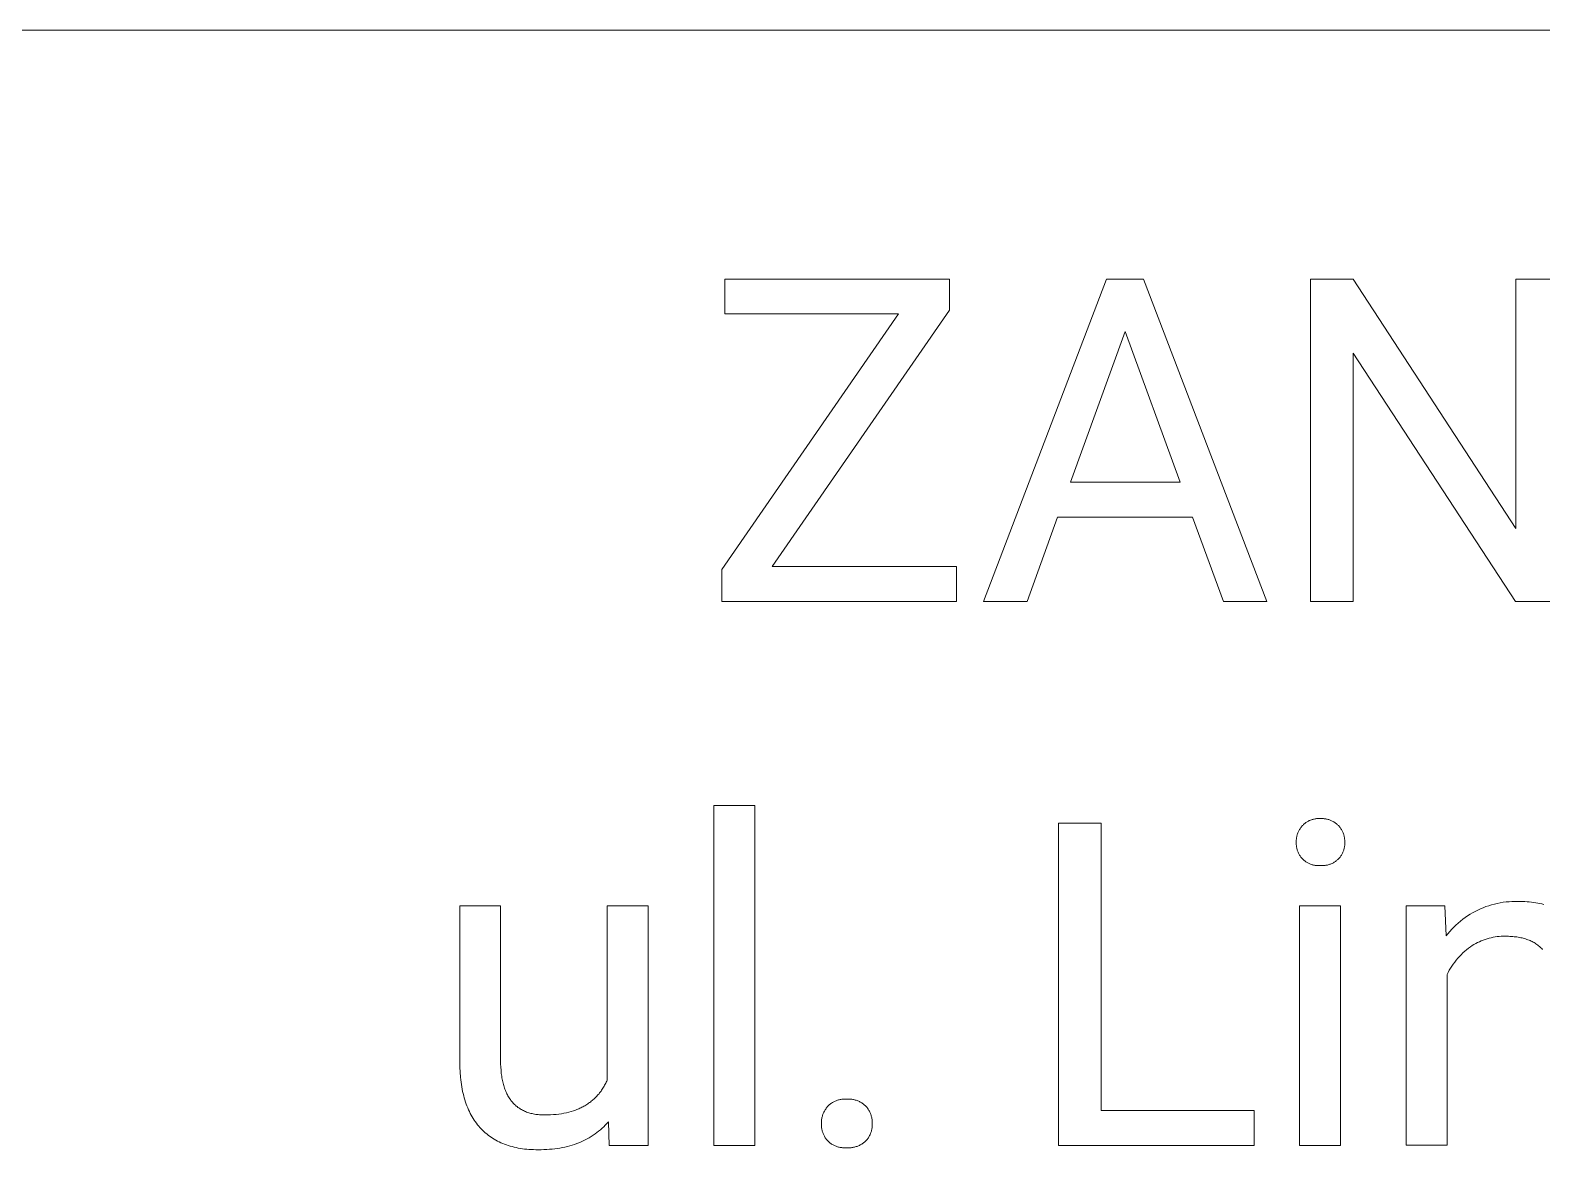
# Model space of a CAD drawing. Header units: millimetres. Extents: x 4001 to 9794, y -321 to 3726.
# Drawn here: x 7893.4 to 8150.6, y 135.6 to 326.2 of the extents above; entities that cross this region are included whole.
import ezdxf

# ---------------------------------------------------------------- set-up
doc = ezdxf.new("R2010")
doc.units = ezdxf.units.MM
doc.header["$MEASUREMENT"] = 0
doc.layers.add('Domyślny', color=7, linetype='Continuous', true_color=0x000000)

msp = doc.modelspace()

# ---------------------------------------------------------------- linework, layer by layer
at = {"layer": 'Domyślny', "color": 18, "lineweight": 15, "true_color": 0x000000}
for p, q in [((9788.8, 326.17), (7605.14, 326.17)), ((8011.58, 277.88), (8011.58, 283.8)), ((8011.58, 283.8), (8049.82, 283.8)), ((8049.82, 283.8), (8049.82, 278.54)), ((8055.58, 228.95), (8076.53, 283.81)), ((8076.53, 283.81), (8082.86, 283.81)), ((8082.86, 283.81), (8103.84, 228.95)), ((8111.23, 228.95), (8111.23, 283.81)), ((8111.23, 283.81), (8118.5, 283.81)), ((8118.5, 283.81), (8146.2, 241.35)), ((8146.2, 241.35), (8146.2, 283.81)), ((8146.2, 283.81), (8153.39, 283.81)), ((8011.1, 234.38), (8041.15, 277.88)), ((8041.15, 277.88), (8011.58, 277.88)), ((8049.82, 278.54), (8019.65, 234.87)), ((8079.69, 274.88), (8070.4, 249.22)), ((8089.05, 249.22), (8079.69, 274.88)), ((8146.12, 228.95), (8118.5, 271.22)), ((8118.5, 271.22), (8118.5, 228.95)), ((8070.4, 249.22), (8089.05, 249.22)), ((8068.22, 243.3), (8063.05, 228.95)), ((8091.19, 243.3), (8068.22, 243.3)), ((8096.44, 228.95), (8091.19, 243.3)), ((8011.1, 228.94), (8011.1, 234.38)), ((8019.65, 234.87), (8051.03, 234.87)), ((8051.03, 234.87), (8051.03, 228.94)), ((8063.05, 228.95), (8055.58, 228.95)), ((8103.84, 228.95), (8096.44, 228.95)), ((8118.5, 228.95), (8111.23, 228.95)), ((8153.39, 228.95), (8146.12, 228.95)), ((8051.03, 228.94), (8011.1, 228.94)), ((8009.73, 136.36), (8009.73, 194.23)), ((8009.73, 194.23), (8016.7, 194.23)), ((8016.7, 194.23), (8016.7, 136.36)), ((8068.36, 136.36), (8068.36, 191.22)), ((8068.36, 191.22), (8075.63, 191.22)), ((8075.63, 191.22), (8075.63, 142.28)), ((8109.47, 190.26), (8109.55, 190.37)), ((8109.55, 190.37), (8109.63, 190.48)), ((8109.63, 190.48), (8109.71, 190.59)), ((8109.71, 190.59), (8109.8, 190.69)), ((8109.8, 190.69), (8109.89, 190.8)), ((8109.89, 190.8), (8109.98, 190.89)), ((8109.98, 190.89), (8110.07, 190.98)), ((8110.07, 190.98), (8110.17, 191.07)), ((8110.17, 191.07), (8110.27, 191.15)), ((8110.27, 191.15), (8110.37, 191.23)), ((8110.37, 191.23), (8110.48, 191.31)), ((8110.48, 191.31), (8110.58, 191.38)), ((8110.58, 191.38), (8110.69, 191.45)), ((8110.69, 191.45), (8110.81, 191.51)), ((8110.81, 191.51), (8110.92, 191.57)), ((8110.92, 191.57), (8111.04, 191.63)), ((8111.04, 191.63), (8111.16, 191.68)), ((8111.16, 191.68), (8111.28, 191.73)), ((8111.28, 191.73), (8111.4, 191.78)), ((8111.4, 191.78), (8111.52, 191.82)), ((8111.52, 191.82), (8111.65, 191.85)), ((8111.65, 191.85), (8111.77, 191.88)), ((8111.77, 191.88), (8111.9, 191.91)), ((8111.9, 191.91), (8112.03, 191.94)), ((8112.03, 191.94), (8112.16, 191.95)), ((8112.16, 191.95), (8112.29, 191.97)), ((8112.29, 191.97), (8112.42, 191.98)), ((8112.42, 191.98), (8112.55, 191.98)), ((8112.55, 191.98), (8112.68, 191.98)), ((8112.68, 191.98), (8112.81, 191.98)), ((8112.81, 191.98), (8112.94, 191.97)), ((8112.94, 191.97), (8113.07, 191.98)), ((8113.07, 191.98), (8113.2, 191.98)), ((8113.2, 191.98), (8113.33, 191.98)), ((8113.33, 191.98), (8113.46, 191.98)), ((8113.46, 191.98), (8113.59, 191.96)), ((8113.59, 191.96), (8113.72, 191.95)), ((8113.72, 191.95), (8113.85, 191.93)), ((8113.85, 191.93), (8113.98, 191.91)), ((8113.98, 191.91), (8114.11, 191.88)), ((8114.11, 191.88), (8114.24, 191.85)), ((8114.24, 191.85), (8114.36, 191.81)), ((8114.36, 191.81), (8114.49, 191.77)), ((8114.49, 191.77), (8114.61, 191.73)), ((8114.61, 191.73), (8114.73, 191.68)), ((8114.73, 191.68), (8114.85, 191.62)), ((8114.85, 191.62), (8114.97, 191.57)), ((8114.97, 191.57), (8115.09, 191.51)), ((8115.09, 191.51), (8115.2, 191.44)), ((8115.2, 191.44), (8115.31, 191.37)), ((8115.31, 191.37), (8115.42, 191.3)), ((8115.42, 191.3), (8115.53, 191.23)), ((8115.53, 191.23), (8115.63, 191.15)), ((8115.63, 191.15), (8115.73, 191.06)), ((8115.73, 191.06), (8115.83, 190.98)), ((8115.83, 190.98), (8115.93, 190.89)), ((8115.93, 190.89), (8116.02, 190.8)), ((8116.02, 190.8), (8116.11, 190.69)), ((8116.11, 190.69), (8116.2, 190.59)), ((8116.2, 190.59), (8116.28, 190.48)), ((8116.28, 190.48), (8116.36, 190.37)), ((8116.36, 190.37), (8116.44, 190.26)), ((8108.82, 187.81), (8108.83, 187.94)), ((8108.83, 187.67), (8108.82, 187.81)), ((8108.83, 188.21), (8108.84, 188.35)), ((8108.83, 188.08), (8108.83, 188.21)), ((8108.83, 187.94), (8108.83, 188.08)), ((8108.84, 188.35), (8108.85, 188.48)), ((8108.85, 188.48), (8108.86, 188.62)), ((8108.86, 188.62), (8108.89, 188.75)), ((8108.89, 188.75), (8108.91, 188.88)), ((8108.91, 188.88), (8108.94, 189.02)), ((8108.94, 189.02), (8108.98, 189.15)), ((8108.98, 189.15), (8109.01, 189.28)), ((8109.01, 189.28), (8109.06, 189.41)), ((8109.06, 189.41), (8109.1, 189.53)), ((8109.1, 189.53), (8109.16, 189.66)), ((8109.16, 189.66), (8109.21, 189.78)), ((8109.21, 189.78), (8109.27, 189.91)), ((8109.27, 189.91), (8109.33, 190.03)), ((8109.33, 190.03), (8109.4, 190.14)), ((8109.4, 190.14), (8109.47, 190.26)), ((8116.44, 190.26), (8116.51, 190.14)), ((8116.51, 190.14), (8116.58, 190.03)), ((8116.58, 190.03), (8116.64, 189.91)), ((8116.64, 189.91), (8116.7, 189.78)), ((8116.7, 189.78), (8116.75, 189.66)), ((8116.75, 189.66), (8116.81, 189.53)), ((8116.81, 189.53), (8116.85, 189.41)), ((8116.85, 189.41), (8116.9, 189.28)), ((8116.9, 189.28), (8116.94, 189.15)), ((8116.94, 189.15), (8116.97, 189.02)), ((8116.97, 189.02), (8117, 188.88)), ((8117, 188.88), (8117.03, 188.75)), ((8117.03, 188.75), (8117.05, 188.62)), ((8117.05, 188.62), (8117.06, 188.48)), ((8117.06, 188.48), (8117.07, 188.35)), ((8117.07, 188.35), (8117.08, 188.21)), ((8117.08, 188.21), (8117.08, 188.08)), ((8117.08, 188.08), (8117.08, 187.94)), ((8117.08, 187.94), (8117.09, 187.81)), ((8117.09, 187.81), (8117.08, 187.67)), ((8108.83, 187.54), (8108.83, 187.67)), ((8108.85, 187.4), (8108.83, 187.54)), ((8108.86, 187.27), (8108.85, 187.4)), ((8108.88, 187.14), (8108.86, 187.27)), ((8108.91, 187.01), (8108.88, 187.14)), ((8108.94, 186.87), (8108.91, 187.01)), ((8108.97, 186.74), (8108.94, 186.87)), ((8109.01, 186.62), (8108.97, 186.74)), ((8109.05, 186.49), (8109.01, 186.62)), ((8109.1, 186.36), (8109.05, 186.49)), ((8109.15, 186.24), (8109.1, 186.36)), ((8109.21, 186.12), (8109.15, 186.24)), ((8109.27, 186), (8109.21, 186.12)), ((8109.33, 185.88), (8109.27, 186)), ((8109.4, 185.76), (8109.33, 185.88)), ((8109.47, 185.65), (8109.4, 185.76)), ((8109.55, 185.54), (8109.47, 185.65)), ((8109.63, 185.43), (8109.55, 185.54)), ((8109.71, 185.33), (8109.63, 185.43)), ((8109.8, 185.22), (8109.71, 185.33)), ((8109.89, 185.12), (8109.8, 185.22)), ((8116.11, 185.22), (8116.02, 185.12)), ((8116.2, 185.33), (8116.11, 185.22)), ((8116.28, 185.43), (8116.2, 185.33)), ((8116.36, 185.54), (8116.28, 185.43)), ((8116.44, 185.65), (8116.36, 185.54)), ((8116.51, 185.76), (8116.44, 185.65)), ((8116.58, 185.88), (8116.51, 185.76)), ((8116.64, 186), (8116.58, 185.88)), ((8116.7, 186.12), (8116.64, 186)), ((8116.76, 186.24), (8116.7, 186.12)), ((8116.81, 186.36), (8116.76, 186.24)), ((8116.86, 186.49), (8116.81, 186.36)), ((8116.9, 186.62), (8116.86, 186.49)), ((8116.94, 186.74), (8116.9, 186.62)), ((8116.97, 186.87), (8116.94, 186.74)), ((8117, 187.01), (8116.97, 186.87)), ((8117.03, 187.14), (8117, 187.01)), ((8117.05, 187.27), (8117.03, 187.14)), ((8117.07, 187.4), (8117.05, 187.27)), ((8117.08, 187.54), (8117.07, 187.4)), ((8117.08, 187.67), (8117.08, 187.54)), ((8109.98, 185.03), (8109.89, 185.12)), ((8110.07, 184.95), (8109.98, 185.03)), ((8110.17, 184.86), (8110.07, 184.95)), ((8110.27, 184.78), (8110.17, 184.86)), ((8110.38, 184.7), (8110.27, 184.78)), ((8110.48, 184.63), (8110.38, 184.7)), ((8110.59, 184.56), (8110.48, 184.63)), ((8110.7, 184.49), (8110.59, 184.56)), ((8110.81, 184.43), (8110.7, 184.49)), ((8110.93, 184.37), (8110.81, 184.43)), ((8111.05, 184.31), (8110.93, 184.37)), ((8111.16, 184.26), (8111.05, 184.31)), ((8111.28, 184.21), (8111.16, 184.26)), ((8111.41, 184.17), (8111.28, 184.21)), ((8111.53, 184.13), (8111.41, 184.17)), ((8111.65, 184.1), (8111.53, 184.13)), ((8111.78, 184.07), (8111.65, 184.1)), ((8111.91, 184.04), (8111.78, 184.07)), ((8112.03, 184.02), (8111.91, 184.04)), ((8112.16, 184), (8112.03, 184.02)), ((8112.29, 183.99), (8112.16, 184)), ((8112.42, 183.98), (8112.29, 183.99)), ((8112.55, 183.97), (8112.42, 183.98)), ((8112.68, 183.97), (8112.55, 183.97)), ((8112.81, 183.98), (8112.68, 183.97)), ((8112.94, 183.99), (8112.81, 183.98)), ((8113.07, 183.98), (8112.94, 183.99)), ((8113.21, 183.97), (8113.07, 183.98)), ((8113.34, 183.98), (8113.21, 183.97)), ((8113.48, 183.98), (8113.34, 183.98)), ((8113.61, 183.99), (8113.48, 183.98)), ((8113.75, 184.01), (8113.61, 183.99)), ((8113.88, 184.03), (8113.75, 184.01)), ((8114.02, 184.05), (8113.88, 184.03)), ((8114.15, 184.08), (8114.02, 184.05)), ((8114.28, 184.11), (8114.15, 184.08)), ((8114.41, 184.15), (8114.28, 184.11)), ((8114.54, 184.2), (8114.41, 184.15)), ((8114.67, 184.24), (8114.54, 184.2)), ((8114.79, 184.29), (8114.67, 184.24)), ((8114.92, 184.35), (8114.79, 184.29)), ((8115.04, 184.41), (8114.92, 184.35)), ((8115.16, 184.47), (8115.04, 184.41)), ((8115.28, 184.54), (8115.16, 184.47)), ((8115.39, 184.61), (8115.28, 184.54)), ((8115.5, 184.69), (8115.39, 184.61)), ((8115.61, 184.77), (8115.5, 184.69)), ((8115.72, 184.85), (8115.61, 184.77)), ((8115.82, 184.94), (8115.72, 184.85)), ((8115.92, 185.03), (8115.82, 184.94)), ((8116.02, 185.12), (8115.92, 185.03)), ((8142.56, 177.44), (8143.05, 177.55)), ((8143.05, 177.55), (8143.54, 177.65)), ((8143.54, 177.65), (8144.04, 177.73)), ((8144.04, 177.73), (8144.54, 177.8)), ((8144.54, 177.8), (8145.04, 177.84)), ((8145.04, 177.84), (8145.54, 177.87)), ((8145.54, 177.87), (8146.04, 177.88)), ((8146.04, 177.88), (8146.55, 177.88)), ((8146.55, 177.88), (8146.95, 177.88)), ((8146.95, 177.88), (8147.34, 177.87)), ((8147.34, 177.87), (8147.73, 177.85)), ((8147.73, 177.85), (8148.11, 177.82)), ((8148.11, 177.82), (8148.49, 177.79)), ((8148.49, 177.79), (8148.86, 177.75)), ((8148.86, 177.75), (8149.22, 177.71)), ((8149.22, 177.71), (8149.58, 177.65)), ((8149.58, 177.65), (8149.93, 177.59)), ((8149.93, 177.59), (8150.27, 177.52)), ((8150.27, 177.52), (8150.61, 177.45)), ((7966.46, 150.6), (7966.46, 177.12)), ((7966.46, 177.12), (7973.42, 177.12)), ((7973.42, 177.12), (7973.42, 150.79)), ((7991.57, 147.47), (7991.57, 177.12)), ((7991.57, 177.12), (7998.56, 177.12)), ((7998.56, 177.12), (7998.56, 136.36)), ((8109.39, 136.36), (8109.39, 177.12)), ((8109.39, 177.12), (8116.35, 177.12)), ((8116.35, 177.12), (8116.35, 136.36)), ((8127.51, 136.37), (8127.51, 177.13)), ((8127.51, 177.13), (8134.1, 177.13)), ((8134.1, 177.13), (8134.34, 172)), ((8137.16, 174.84), (8137.57, 175.14)), ((8137.57, 175.14), (8137.98, 175.42)), ((8137.98, 175.42), (8138.41, 175.69)), ((8138.41, 175.69), (8138.84, 175.95)), ((8138.84, 175.95), (8139.28, 176.19)), ((8139.28, 176.19), (8139.73, 176.41)), ((8139.73, 176.41), (8140.19, 176.62)), ((8140.19, 176.62), (8140.65, 176.82)), ((8140.65, 176.82), (8141.12, 177)), ((8141.12, 177), (8141.6, 177.16)), ((8141.6, 177.16), (8142.08, 177.31)), ((8142.08, 177.31), (8142.56, 177.44)), ((8150.61, 177.45), (8150.94, 177.37)), ((8134.34, 172), (8134.65, 172.39)), ((8134.65, 172.39), (8134.97, 172.78)), ((8134.97, 172.78), (8135.31, 173.15)), ((8135.31, 173.15), (8135.65, 173.51)), ((8135.65, 173.51), (8136.01, 173.86)), ((8136.01, 173.86), (8136.39, 174.2)), ((8136.39, 174.2), (8136.77, 174.53)), ((8136.77, 174.53), (8137.16, 174.84)), ((8138.15, 169.92), (8137.82, 169.66)), ((8138.48, 170.16), (8138.15, 169.92)), ((8138.77, 170.36), (8138.48, 170.16)), ((8139.07, 170.54), (8138.77, 170.36)), ((8139.38, 170.72), (8139.07, 170.54)), ((8139.69, 170.88), (8139.38, 170.72)), ((8140, 171.03), (8139.69, 170.88)), ((8140.32, 171.18), (8140, 171.03)), ((8140.65, 171.31), (8140.32, 171.18)), ((8140.98, 171.42), (8140.65, 171.31)), ((8141.31, 171.53), (8140.98, 171.42)), ((8141.65, 171.63), (8141.31, 171.53)), ((8141.99, 171.71), (8141.65, 171.63)), ((8142.33, 171.78), (8141.99, 171.71)), ((8142.68, 171.84), (8142.33, 171.78)), ((8143.03, 171.89), (8142.68, 171.84)), ((8143.37, 171.93), (8143.03, 171.89)), ((8143.72, 171.95), (8143.37, 171.93)), ((8144.07, 171.96), (8143.72, 171.95)), ((8144.42, 171.96), (8144.07, 171.96)), ((8144.94, 171.95), (8144.42, 171.96)), ((8145.19, 171.94), (8144.94, 171.95)), ((8145.44, 171.93), (8145.19, 171.94)), ((8145.68, 171.91), (8145.44, 171.93)), ((8145.92, 171.88), (8145.68, 171.91)), ((8146.15, 171.86), (8145.92, 171.88)), ((8146.38, 171.83), (8146.15, 171.86)), ((8146.61, 171.79), (8146.38, 171.83)), ((8146.83, 171.75), (8146.61, 171.79)), ((8147.05, 171.71), (8146.83, 171.75)), ((8147.26, 171.66), (8147.05, 171.71)), ((8147.47, 171.61), (8147.26, 171.66)), ((8147.67, 171.55), (8147.47, 171.61)), ((8147.87, 171.49), (8147.67, 171.55)), ((8148.07, 171.43), (8147.87, 171.49)), ((8148.26, 171.36), (8148.07, 171.43)), ((8148.45, 171.29), (8148.26, 171.36)), ((8148.63, 171.21), (8148.45, 171.29)), ((8148.81, 171.13), (8148.63, 171.21)), ((8148.98, 171.05), (8148.81, 171.13)), ((8149.15, 170.96), (8148.98, 171.05)), ((8149.31, 170.87), (8149.15, 170.96)), ((8149.47, 170.77), (8149.31, 170.87)), ((8149.63, 170.67), (8149.47, 170.77)), ((8149.78, 170.57), (8149.63, 170.67)), ((8149.93, 170.46), (8149.78, 170.57)), ((8150.07, 170.35), (8149.93, 170.46)), ((8150.21, 170.23), (8150.07, 170.35)), ((8150.34, 170.11), (8150.21, 170.23)), ((8150.47, 169.98), (8150.34, 170.11)), ((8150.6, 169.86), (8150.47, 169.98)), ((8150.72, 169.72), (8150.6, 169.86)), ((8135.55, 167.22), (8135.31, 166.87)), ((8135.8, 167.56), (8135.55, 167.22)), ((8136.05, 167.88), (8135.8, 167.56)), ((8136.32, 168.2), (8136.05, 167.88)), ((8136.6, 168.51), (8136.32, 168.2)), ((8136.89, 168.82), (8136.6, 168.51)), ((8137.19, 169.11), (8136.89, 168.82)), ((8137.5, 169.39), (8137.19, 169.11)), ((8137.82, 169.66), (8137.5, 169.39)), ((8134.68, 165.79), (8134.49, 165.42)), ((8134.49, 165.42), (8134.49, 136.37)), ((8134.88, 166.16), (8134.68, 165.79)), ((8135.09, 166.52), (8134.88, 166.16)), ((8135.31, 166.87), (8135.09, 166.52)), ((7966.47, 149.69), (7966.46, 150.6)), ((7966.52, 148.8), (7966.47, 149.69)), ((7973.42, 150.79), (7973.43, 150.22)), ((7973.43, 150.22), (7973.45, 149.67)), ((7973.45, 149.67), (7973.49, 149.14)), ((7966.59, 147.95), (7966.52, 148.8)), ((7966.63, 147.53), (7966.59, 147.95)), ((7966.69, 147.12), (7966.63, 147.53)), ((7966.74, 146.72), (7966.69, 147.12)), ((7966.81, 146.32), (7966.74, 146.72)), ((7973.49, 149.14), (7973.54, 148.62)), ((7973.54, 148.62), (7973.61, 148.12)), ((7973.61, 148.12), (7973.65, 147.88)), ((7973.65, 147.88), (7973.69, 147.65)), ((7973.69, 147.65), (7973.73, 147.41)), ((7973.73, 147.41), (7973.78, 147.18)), ((7973.78, 147.18), (7973.84, 146.96)), ((7973.84, 146.96), (7973.89, 146.74)), ((7973.89, 146.74), (7973.96, 146.53)), ((7991.13, 146.58), (7991.22, 146.76)), ((7991.22, 146.76), (7991.31, 146.93)), ((7991.31, 146.93), (7991.4, 147.11)), ((7991.4, 147.11), (7991.49, 147.29)), ((7991.49, 147.29), (7991.57, 147.47)), ((7966.88, 145.93), (7966.81, 146.32)), ((7966.96, 145.55), (7966.88, 145.93)), ((7967.04, 145.17), (7966.96, 145.55)), ((7967.14, 144.81), (7967.04, 145.17)), ((7967.23, 144.45), (7967.14, 144.81)), ((7967.34, 144.09), (7967.23, 144.45)), ((7967.45, 143.74), (7967.34, 144.09)), ((7973.96, 146.53), (7974.02, 146.32)), ((7974.02, 146.32), (7974.09, 146.11)), ((7974.09, 146.11), (7974.16, 145.91)), ((7974.16, 145.91), (7974.24, 145.71)), ((7974.24, 145.71), (7974.32, 145.52)), ((7974.32, 145.52), (7974.4, 145.33)), ((7974.4, 145.33), (7974.48, 145.15)), ((7974.48, 145.15), (7974.57, 144.97)), ((7974.57, 144.97), (7974.67, 144.8)), ((7974.67, 144.8), (7974.77, 144.63)), ((7974.77, 144.63), (7974.87, 144.46)), ((7974.87, 144.46), (7974.97, 144.3)), ((7974.97, 144.3), (7975.08, 144.15)), ((7975.08, 144.15), (7975.19, 143.99)), ((7988.99, 143.97), (7989.13, 144.09)), ((7989.13, 144.09), (7989.27, 144.22)), ((7989.27, 144.22), (7989.41, 144.34)), ((7989.41, 144.34), (7989.54, 144.47)), ((7989.54, 144.47), (7989.67, 144.6)), ((7989.67, 144.6), (7989.8, 144.74)), ((7989.8, 144.74), (7989.92, 144.88)), ((7989.92, 144.88), (7990.05, 145.02)), ((7990.05, 145.02), (7990.17, 145.16)), ((7990.17, 145.16), (7990.28, 145.31)), ((7990.28, 145.31), (7990.4, 145.46)), ((7990.4, 145.46), (7990.51, 145.61)), ((7990.51, 145.61), (7990.62, 145.76)), ((7990.62, 145.76), (7990.73, 145.92)), ((7990.73, 145.92), (7990.83, 146.08)), ((7990.83, 146.08), (7990.93, 146.25)), ((7990.93, 146.25), (7991.03, 146.41)), ((7991.03, 146.41), (7991.13, 146.58)), ((8030.64, 144.01), (8030.78, 144.06)), ((8030.78, 144.06), (8030.91, 144.1)), ((8030.91, 144.1), (8031.05, 144.13)), ((8031.05, 144.13), (8031.19, 144.17)), ((8031.19, 144.17), (8031.33, 144.19)), ((8031.33, 144.19), (8031.47, 144.21)), ((8031.47, 144.21), (8031.61, 144.23)), ((8031.61, 144.23), (8031.75, 144.24)), ((8031.75, 144.24), (8031.89, 144.25)), ((8031.89, 144.25), (8032.03, 144.25)), ((8032.03, 144.25), (8032.17, 144.25)), ((8032.17, 144.25), (8032.31, 144.24)), ((8032.31, 144.24), (8032.46, 144.25)), ((8032.46, 144.25), (8032.61, 144.25)), ((8032.61, 144.25), (8032.76, 144.24)), ((8032.76, 144.24), (8032.91, 144.24)), ((8032.91, 144.24), (8033.06, 144.22)), ((8033.06, 144.22), (8033.21, 144.2)), ((8033.21, 144.2), (8033.36, 144.18)), ((8033.36, 144.18), (8033.5, 144.15)), ((8033.5, 144.15), (8033.65, 144.11)), ((8033.65, 144.11), (8033.79, 144.07)), ((8033.79, 144.07), (8033.94, 144.03)), ((7967.57, 143.4), (7967.45, 143.74)), ((7967.69, 143.07), (7967.57, 143.4)), ((7967.82, 142.75), (7967.69, 143.07)), ((7967.96, 142.43), (7967.82, 142.75)), ((7968.11, 142.12), (7967.96, 142.43)), ((7968.26, 141.81), (7968.11, 142.12)), ((7968.41, 141.51), (7968.26, 141.81)), ((7968.58, 141.22), (7968.41, 141.51)), ((7975.19, 143.99), (7975.31, 143.85)), ((7975.31, 143.85), (7975.43, 143.71)), ((7975.43, 143.71), (7975.55, 143.57)), ((7975.55, 143.57), (7975.68, 143.43)), ((7975.68, 143.43), (7975.81, 143.31)), ((7975.81, 143.31), (7975.94, 143.18)), ((7975.94, 143.18), (7976.08, 143.06)), ((7976.08, 143.06), (7976.22, 142.95)), ((7976.22, 142.95), (7976.37, 142.83)), ((7976.37, 142.83), (7976.52, 142.73)), ((7976.52, 142.73), (7976.67, 142.63)), ((7976.67, 142.63), (7976.83, 142.53)), ((7976.83, 142.53), (7976.99, 142.44)), ((7976.99, 142.44), (7977.15, 142.35)), ((7977.15, 142.35), (7977.32, 142.27)), ((7977.32, 142.27), (7977.49, 142.19)), ((7977.49, 142.19), (7977.66, 142.11)), ((7977.66, 142.11), (7977.84, 142.04)), ((7977.84, 142.04), (7978.02, 141.98)), ((7978.02, 141.98), (7978.21, 141.91)), ((7978.21, 141.91), (7978.4, 141.86)), ((7978.4, 141.86), (7978.59, 141.81)), ((7978.59, 141.81), (7978.78, 141.76)), ((7978.78, 141.76), (7978.98, 141.72)), ((7978.98, 141.72), (7979.19, 141.68)), ((7979.19, 141.68), (7979.39, 141.64)), ((7979.39, 141.64), (7979.6, 141.61)), ((7979.6, 141.61), (7979.82, 141.59)), ((7979.82, 141.59), (7980.04, 141.57)), ((7980.04, 141.57), (7980.26, 141.55)), ((7980.26, 141.55), (7980.48, 141.54)), ((7980.48, 141.54), (7980.71, 141.54)), ((7980.71, 141.54), (7980.94, 141.53)), ((7980.94, 141.53), (7981.44, 141.54)), ((7981.44, 141.54), (7981.93, 141.56)), ((7981.93, 141.56), (7982.4, 141.59)), ((7982.4, 141.59), (7982.86, 141.63)), ((7982.86, 141.63), (7983.32, 141.68)), ((7983.32, 141.68), (7983.76, 141.74)), ((7983.76, 141.74), (7984.19, 141.82)), ((7984.19, 141.82), (7984.61, 141.91)), ((7984.61, 141.91), (7985.02, 142)), ((7985.02, 142), (7985.42, 142.11)), ((7985.42, 142.11), (7985.81, 142.24)), ((7985.81, 142.24), (7986, 142.3)), ((7986, 142.3), (7986.19, 142.37)), ((7986.19, 142.37), (7986.38, 142.44)), ((7986.38, 142.44), (7986.56, 142.52)), ((7986.56, 142.52), (7986.74, 142.59)), ((7986.74, 142.59), (7986.92, 142.67)), ((7986.92, 142.67), (7987.09, 142.75)), ((7987.09, 142.75), (7987.27, 142.84)), ((7987.27, 142.84), (7987.44, 142.93)), ((7987.44, 142.93), (7987.6, 143.02)), ((7987.6, 143.02), (7987.77, 143.11)), ((7987.77, 143.11), (7987.93, 143.21)), ((7987.93, 143.21), (7988.09, 143.31)), ((7988.09, 143.31), (7988.25, 143.42)), ((7988.25, 143.42), (7988.4, 143.52)), ((7988.4, 143.52), (7988.55, 143.63)), ((7988.55, 143.63), (7988.7, 143.74)), ((7988.7, 143.74), (7988.85, 143.86)), ((7988.85, 143.86), (7988.99, 143.97)), ((8028.18, 141.34), (8028.23, 141.48)), ((8028.23, 141.48), (8028.27, 141.63)), ((8028.27, 141.63), (8028.33, 141.76)), ((8028.33, 141.76), (8028.39, 141.9)), ((8028.39, 141.9), (8028.45, 142.04)), ((8028.45, 142.04), (8028.52, 142.17)), ((8028.52, 142.17), (8028.59, 142.3)), ((8028.59, 142.3), (8028.67, 142.43)), ((8028.67, 142.43), (8028.75, 142.55)), ((8028.75, 142.55), (8028.83, 142.68)), ((8028.83, 142.68), (8028.92, 142.8)), ((8028.92, 142.8), (8029.01, 142.91)), ((8029.01, 142.91), (8029.11, 143.03)), ((8029.11, 143.03), (8029.21, 143.13)), ((8029.21, 143.13), (8029.31, 143.22)), ((8029.31, 143.22), (8029.42, 143.31)), ((8029.42, 143.31), (8029.53, 143.4)), ((8029.53, 143.4), (8029.65, 143.49)), ((8029.65, 143.49), (8029.76, 143.57)), ((8029.76, 143.57), (8029.88, 143.64)), ((8029.88, 143.64), (8030, 143.72)), ((8030, 143.72), (8030.13, 143.78)), ((8030.13, 143.78), (8030.25, 143.85)), ((8030.25, 143.85), (8030.38, 143.91)), ((8030.38, 143.91), (8030.51, 143.96)), ((8030.51, 143.96), (8030.64, 144.01)), ((8033.94, 144.03), (8034.08, 143.98)), ((8034.08, 143.98), (8034.22, 143.92)), ((8034.22, 143.92), (8034.36, 143.86)), ((8034.36, 143.86), (8034.49, 143.8)), ((8034.49, 143.8), (8034.63, 143.73)), ((8034.63, 143.73), (8034.76, 143.66)), ((8034.76, 143.66), (8034.88, 143.58)), ((8034.88, 143.58), (8035.01, 143.5)), ((8035.01, 143.5), (8035.13, 143.41)), ((8035.13, 143.41), (8035.25, 143.32)), ((8035.25, 143.32), (8035.37, 143.23)), ((8035.37, 143.23), (8035.48, 143.13)), ((8035.48, 143.13), (8035.59, 143.03)), ((8035.59, 143.03), (8035.69, 142.91)), ((8035.69, 142.91), (8035.78, 142.8)), ((8035.78, 142.8), (8035.87, 142.68)), ((8035.87, 142.68), (8035.96, 142.55)), ((8035.96, 142.55), (8036.04, 142.43)), ((8036.04, 142.43), (8036.11, 142.3)), ((8036.11, 142.3), (8036.18, 142.17)), ((8036.18, 142.17), (8036.25, 142.04)), ((8036.25, 142.04), (8036.31, 141.9)), ((8036.31, 141.9), (8036.37, 141.77)), ((8036.37, 141.77), (8036.42, 141.63)), ((8036.42, 141.63), (8036.47, 141.49)), ((8036.47, 141.49), (8036.51, 141.34)), ((8075.63, 142.28), (8101.64, 142.28)), ((8101.64, 142.28), (8101.64, 136.36)), ((7968.75, 140.94), (7968.58, 141.22)), ((7968.93, 140.67), (7968.75, 140.94)), ((7969.11, 140.4), (7968.93, 140.67)), ((7969.3, 140.13), (7969.11, 140.4)), ((7969.5, 139.88), (7969.3, 140.13)), ((7969.7, 139.63), (7969.5, 139.88)), ((7969.91, 139.39), (7969.7, 139.63)), ((7970.13, 139.16), (7969.91, 139.39)), ((7970.35, 138.93), (7970.13, 139.16)), ((7970.57, 138.71), (7970.35, 138.93)), ((7990.4, 139.01), (7990.1, 138.76)), ((7990.69, 139.27), (7990.4, 139.01)), ((7990.97, 139.54), (7990.69, 139.27)), ((7991.24, 139.81), (7990.97, 139.54)), ((7991.51, 140.1), (7991.24, 139.81)), ((7991.77, 140.39), (7991.51, 140.1)), ((7991.92, 136.36), (7991.77, 140.39)), ((8028.01, 140.31), (8028.02, 140.46)), ((8028.01, 140.17), (8028.01, 140.31)), ((8028.01, 140.02), (8028.01, 140.17)), ((8028.01, 139.88), (8028.01, 140.02)), ((8028.01, 139.74), (8028.01, 139.88)), ((8028.02, 139.6), (8028.01, 139.74)), ((8028.02, 140.46), (8028.04, 140.61)), ((8028.03, 139.47), (8028.02, 139.6)), ((8028.05, 139.33), (8028.03, 139.47)), ((8028.04, 140.61), (8028.06, 140.76)), ((8028.07, 139.19), (8028.05, 139.33)), ((8028.06, 140.76), (8028.08, 140.91)), ((8028.1, 139.06), (8028.07, 139.19)), ((8028.08, 140.91), (8028.11, 141.05)), ((8028.13, 138.92), (8028.1, 139.06)), ((8028.11, 141.05), (8028.14, 141.2)), ((8028.17, 138.79), (8028.13, 138.92)), ((8028.14, 141.2), (8028.18, 141.34)), ((8036.51, 141.34), (8036.55, 141.2)), ((8036.56, 138.92), (8036.53, 138.79)), ((8036.55, 141.2), (8036.58, 141.05)), ((8036.59, 139.06), (8036.56, 138.92)), ((8036.58, 141.05), (8036.61, 140.91)), ((8036.62, 139.19), (8036.59, 139.06)), ((8036.61, 140.91), (8036.64, 140.76)), ((8036.64, 139.33), (8036.62, 139.19)), ((8036.64, 140.76), (8036.65, 140.61)), ((8036.65, 139.47), (8036.64, 139.33)), ((8036.65, 140.61), (8036.67, 140.46)), ((8036.67, 139.6), (8036.65, 139.47)), ((8036.67, 140.46), (8036.67, 140.31)), ((8036.67, 140.31), (8036.67, 140.17)), ((8036.67, 140.17), (8036.67, 140.02)), ((8036.67, 140.02), (8036.67, 139.88)), ((8036.67, 139.88), (8036.67, 139.74)), ((8036.67, 139.74), (8036.67, 139.6)), ((7970.81, 138.5), (7970.57, 138.71)), ((7971.05, 138.3), (7970.81, 138.5)), ((7971.29, 138.1), (7971.05, 138.3)), ((7971.54, 137.92), (7971.29, 138.1)), ((7971.8, 137.73), (7971.54, 137.92)), ((7972.07, 137.56), (7971.8, 137.73)), ((7972.34, 137.4), (7972.07, 137.56)), ((7972.61, 137.24), (7972.34, 137.4)), ((7972.9, 137.08), (7972.61, 137.24)), ((7973.18, 136.94), (7972.9, 137.08)), ((7973.48, 136.8), (7973.18, 136.94)), ((7973.78, 136.68), (7973.48, 136.8)), ((7974.09, 136.55), (7973.78, 136.68)), ((7974.4, 136.44), (7974.09, 136.55)), ((7974.72, 136.33), (7974.4, 136.44)), ((7985.59, 136.4), (7985.19, 136.28)), ((7985.98, 136.52), (7985.59, 136.4)), ((7986.37, 136.66), (7985.98, 136.52)), ((7986.74, 136.8), (7986.37, 136.66)), ((7987.11, 136.96), (7986.74, 136.8)), ((7987.47, 137.12), (7987.11, 136.96)), ((7987.83, 137.29), (7987.47, 137.12)), ((7988.18, 137.47), (7987.83, 137.29)), ((7988.52, 137.67), (7988.18, 137.47)), ((7988.85, 137.87), (7988.52, 137.67)), ((7989.17, 138.08), (7988.85, 137.87)), ((7989.49, 138.3), (7989.17, 138.08)), ((7989.8, 138.53), (7989.49, 138.3)), ((7990.1, 138.76), (7989.8, 138.53)), ((7998.56, 136.36), (7991.92, 136.36)), ((8016.7, 136.36), (8009.73, 136.36)), ((8028.21, 138.66), (8028.17, 138.79)), ((8028.25, 138.53), (8028.21, 138.66)), ((8028.3, 138.4), (8028.25, 138.53)), ((8028.36, 138.27), (8028.3, 138.4)), ((8028.41, 138.15), (8028.36, 138.27)), ((8028.48, 138.02), (8028.41, 138.15)), ((8028.54, 137.9), (8028.48, 138.02)), ((8028.61, 137.78), (8028.54, 137.9)), ((8028.68, 137.67), (8028.61, 137.78)), ((8028.76, 137.55), (8028.68, 137.67)), ((8028.84, 137.44), (8028.76, 137.55)), ((8028.93, 137.33), (8028.84, 137.44)), ((8029.02, 137.23), (8028.93, 137.33)), ((8029.11, 137.12), (8029.02, 137.23)), ((8029.21, 137.03), (8029.11, 137.12)), ((8029.32, 136.93), (8029.21, 137.03)), ((8029.42, 136.84), (8029.32, 136.93)), ((8029.53, 136.75), (8029.42, 136.84)), ((8029.65, 136.67), (8029.53, 136.75)), ((8029.76, 136.59), (8029.65, 136.67)), ((8029.88, 136.52), (8029.76, 136.59)), ((8030.01, 136.45), (8029.88, 136.52)), ((8030.13, 136.38), (8030.01, 136.45)), ((8030.26, 136.32), (8030.13, 136.38)), ((8034.49, 136.36), (8034.35, 136.3)), ((8034.62, 136.43), (8034.49, 136.36)), ((8034.75, 136.5), (8034.62, 136.43)), ((8034.88, 136.58), (8034.75, 136.5)), ((8035.01, 136.66), (8034.88, 136.58)), ((8035.13, 136.74), (8035.01, 136.66)), ((8035.25, 136.83), (8035.13, 136.74)), ((8035.37, 136.93), (8035.25, 136.83)), ((8035.48, 137.02), (8035.37, 136.93)), ((8035.59, 137.12), (8035.48, 137.02)), ((8035.68, 137.23), (8035.59, 137.12)), ((8035.77, 137.33), (8035.68, 137.23)), ((8035.86, 137.44), (8035.77, 137.33)), ((8035.94, 137.55), (8035.86, 137.44)), ((8036.02, 137.66), (8035.94, 137.55)), ((8036.09, 137.78), (8036.02, 137.66)), ((8036.16, 137.9), (8036.09, 137.78)), ((8036.22, 138.02), (8036.16, 137.9)), ((8036.29, 138.14), (8036.22, 138.02)), ((8036.34, 138.27), (8036.29, 138.14)), ((8036.4, 138.4), (8036.34, 138.27)), ((8036.44, 138.53), (8036.4, 138.4)), ((8036.49, 138.66), (8036.44, 138.53)), ((8036.53, 138.79), (8036.49, 138.66)), ((8101.64, 136.36), (8068.36, 136.36)), ((8116.35, 136.36), (8109.39, 136.36)), ((8134.49, 136.37), (8127.51, 136.37)), ((7975.04, 136.23), (7974.72, 136.33)), ((7975.38, 136.14), (7975.04, 136.23)), ((7975.71, 136.06), (7975.38, 136.14)), ((7976.06, 135.98), (7975.71, 136.06)), ((7976.41, 135.91), (7976.06, 135.98)), ((7976.76, 135.85), (7976.41, 135.91)), ((7977.12, 135.79), (7976.76, 135.85)), ((7977.49, 135.74), (7977.12, 135.79)), ((7977.87, 135.7), (7977.49, 135.74)), ((7978.25, 135.67), (7977.87, 135.7)), ((7978.63, 135.64), (7978.25, 135.67)), ((7979.02, 135.63), (7978.63, 135.64)), ((7979.42, 135.61), (7979.02, 135.63)), ((7979.83, 135.61), (7979.42, 135.61)), ((7980.31, 135.62), (7979.83, 135.61)), ((7980.79, 135.63), (7980.31, 135.62)), ((7981.27, 135.65), (7980.79, 135.63)), ((7981.73, 135.69), (7981.27, 135.65)), ((7982.19, 135.73), (7981.73, 135.69)), ((7982.64, 135.78), (7982.19, 135.73)), ((7983.09, 135.84), (7982.64, 135.78)), ((7983.52, 135.91), (7983.09, 135.84)), ((7983.95, 135.99), (7983.52, 135.91)), ((7984.37, 136.08), (7983.95, 135.99)), ((7984.79, 136.17), (7984.37, 136.08)), ((7985.19, 136.28), (7984.79, 136.17)), ((8030.38, 136.26), (8030.26, 136.32)), ((8030.52, 136.21), (8030.38, 136.26)), ((8030.65, 136.16), (8030.52, 136.21)), ((8030.78, 136.11), (8030.65, 136.16)), ((8030.92, 136.07), (8030.78, 136.11)), ((8031.05, 136.04), (8030.92, 136.07)), ((8031.19, 136.01), (8031.05, 136.04)), ((8031.33, 135.99), (8031.19, 136.01)), ((8031.47, 135.97), (8031.33, 135.99)), ((8031.61, 135.95), (8031.47, 135.97)), ((8031.75, 135.94), (8031.61, 135.95)), ((8031.89, 135.93), (8031.75, 135.94)), ((8032.03, 135.93), (8031.89, 135.93)), ((8032.17, 135.94), (8032.03, 135.93)), ((8032.31, 135.95), (8032.17, 135.94)), ((8032.46, 135.94), (8032.31, 135.95)), ((8032.61, 135.94), (8032.46, 135.94)), ((8032.76, 135.94), (8032.61, 135.94)), ((8032.91, 135.95), (8032.76, 135.94)), ((8033.06, 135.96), (8032.91, 135.95)), ((8033.21, 135.98), (8033.06, 135.96)), ((8033.35, 136), (8033.21, 135.98)), ((8033.5, 136.03), (8033.35, 136)), ((8033.65, 136.06), (8033.5, 136.03)), ((8033.79, 136.1), (8033.65, 136.06)), ((8033.93, 136.14), (8033.79, 136.1)), ((8034.08, 136.19), (8033.93, 136.14)), ((8034.22, 136.24), (8034.08, 136.19)), ((8034.35, 136.3), (8034.22, 136.24))]:
    msp.add_line(p, q, dxfattribs=at)

doc.saveas('drawing.dxf')
